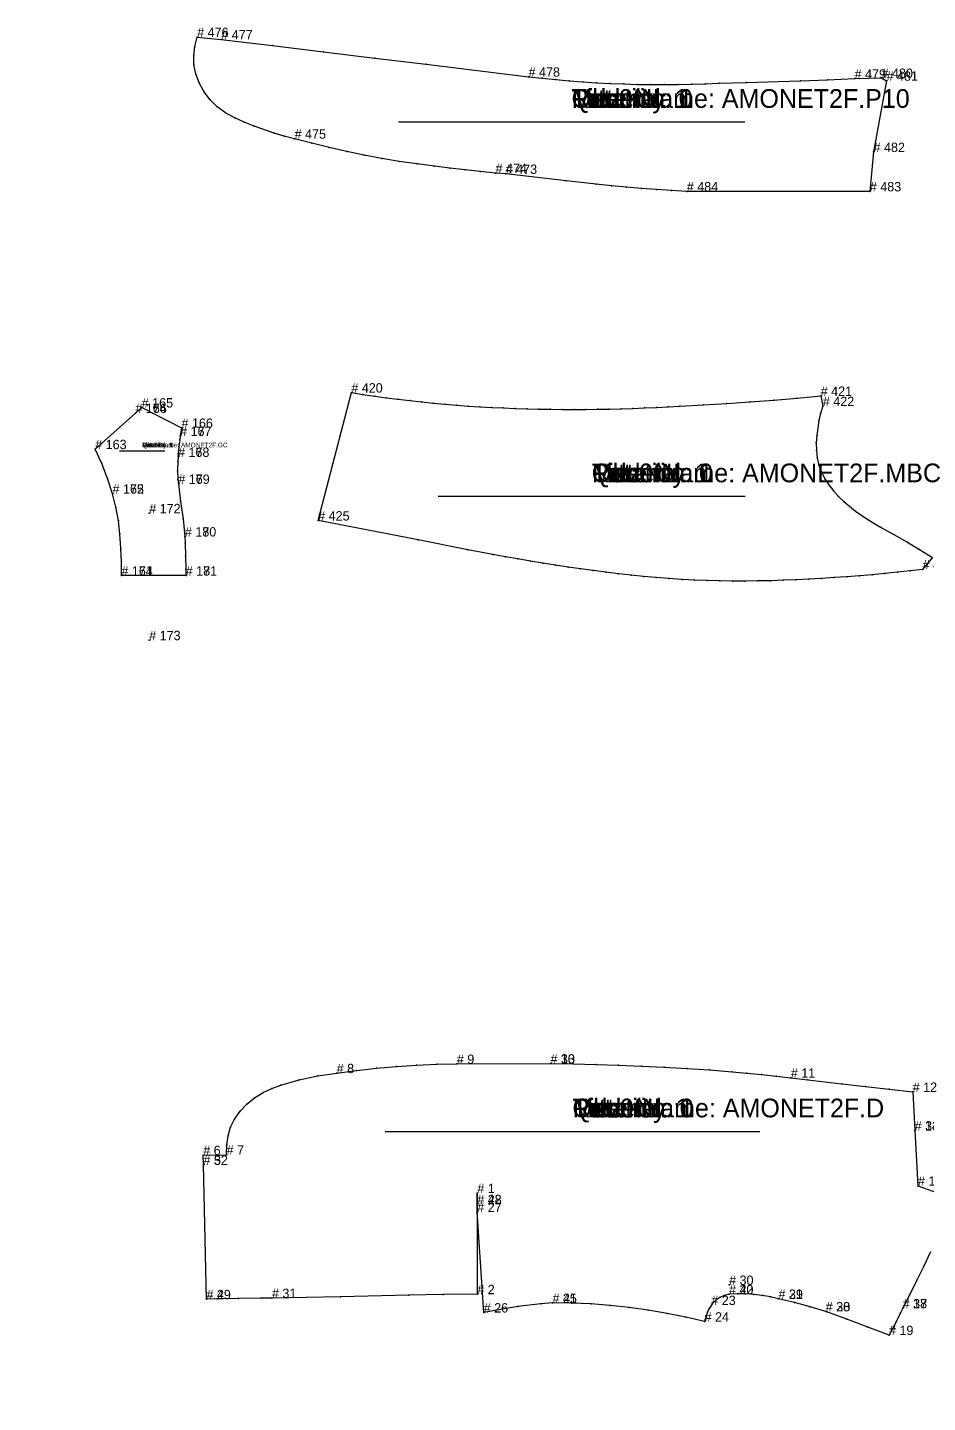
# Model space of a CAD drawing. Header units: metres. Extents: x 0 to 4558, y -3 to 2880.
# Drawn here: x 961 to 1923, y 0 to 1469 of the extents above; entities that cross this region are included whole.
import ezdxf

# ---------------------------------------------------------------- set-up
doc = ezdxf.new("R2010")
doc.units = ezdxf.units.M

# ---------------------------------------------------------------- blocks, each defined once
blk = doc.blocks.new('1')
at = {"layer": '1'}
blk.add_lwpolyline([(1925.7, 160.6), (1918.6, 145.4), (1911.2, 130.4), (1903.7, 115.3), (1896.1, 100.4), (1893.8, 95.6), (1889, 86), (1884.1, 76.5), (1881.5, 71.8), (1859, 80.2), (1836.5, 88.9), (1813.9, 97.1), (1797.2, 102), (1780.4, 106.5), (1763.4, 110.5), (1754.8, 112.6), (1746, 114.1), (1737.2, 115.2), (1728.3, 115.8), (1719.5, 115.8), (1710.6, 115.4), (1705.4, 114.2), (1700.7, 112.1), (1696.4, 109.1), (1692.7, 105.3), (1691.7, 103.9), (1689.4, 100.2), (1687.6, 96.2), (1685.8, 91.3), (1684.5, 86.2), (1664.5, 90.8), (1644.4, 94.8), (1624.2, 98.3), (1603.9, 101.2), (1583.5, 103.5), (1563, 105.1), (1542.5, 105.9), (1522, 106.1), (1509.7, 105.1), (1485.1, 102.2), (1460.8, 98.2), (1448.6, 95.9), (1441.7, 203.4), (1441.7, 211.7), (1441.7, 223.5), (1441.7, 115.5), (1405.2, 115.1), (1368.6, 114.5), (1295.5, 112.7), (1222.4, 111.4), (1210.5, 111.3), (1186.7, 110.9), (1163.9, 110.4), (1152.4, 110.1), (1149.2, 253.7), (1149, 264.2), (1173.9, 264.5), (1174.1, 275.1), (1175.5, 284.9), (1178.2, 294.1), (1182.3, 302.7), (1188.3, 311.1), (1195.6, 318.6), (1203.9, 325.3), (1213, 330.9), (1222.2, 335.4), (1231.8, 339), (1251.3, 344.5), (1271.2, 348.8), (1291.5, 351.7), (1312.7, 354.6), (1334.1, 357), (1355.5, 358.9), (1376.9, 360.3), (1398.4, 361.2), (1419.9, 361.6), (1519.9, 362), (1544.2, 361.6), (1568.5, 360.9), (1592.7, 360.1), (1617, 359.2), (1641.2, 358), (1665.4, 356.7), (1689.6, 355.2), (1713.8, 353.2), (1729.5, 351.8), (1745.2, 350.2), (1760.9, 348.5), (1776.6, 346.8), (1794.8, 344.6), (1831.2, 340.4), (1856.4, 337.5), (1881.6, 334.6), (1906.8, 331.7), (1908.9, 290.4), (1912.4, 231.3), (1949.3, 218)], dxfattribs=at)
at = {"layer": '13'}
for p in [(1710.7, 125.4), (1152.4, 110.1)]:
    blk.add_point(p, dxfattribs=at)
at = {"layer": '2'}
for p in [(1419.9, 361.6), (1519.9, 362), (1291.5, 351.7), (1776.6, 346.8), (1906.8, 331.7), (1908.9, 290.4), (1149, 264.2), (1149.2, 253.7), (1173.9, 264.5), (1441.7, 223.5), (1912.4, 231.3), (1441.7, 211.7), (1441.7, 203.4), (1152.4, 110.1), (1222.4, 111.4), (1441.7, 115.5), (1522, 106.1), (1691.7, 103.9), (1710.6, 115.4), (1763.4, 110.5), (1448.6, 95.9), (1813.9, 97.1), (1896.1, 100.4), (1684.5, 86.2), (1881.5, 71.8)]:
    blk.add_point(p, dxfattribs=at)
at = {"layer": '3'}
for p in [(1312.7, 354.6), (1334.1, 357), (1355.5, 358.9), (1376.9, 360.3), (1398.4, 361.2), (1544.2, 361.6), (1568.5, 360.9), (1592.7, 360.1), (1617, 359.2), (1641.2, 358), (1665.4, 356.7), (1689.6, 355.2), (1713.8, 353.2), (1231.8, 339), (1251.3, 344.5), (1271.2, 348.8), (1729.5, 351.8), (1745.2, 350.2), (1760.9, 348.5), (1794.8, 344.6), (1831.2, 340.4), (1203.9, 325.3), (1213, 330.9), (1222.2, 335.4), (1856.4, 337.5), (1881.6, 334.6), (1188.3, 311.1), (1195.6, 318.6), (1178.2, 294.1), (1182.3, 302.7), (1175.5, 284.9), (1174.1, 275.1), (1918.6, 145.4), (1911.2, 130.4), (1163.9, 110.4), (1186.7, 110.9), (1210.5, 111.3), (1295.5, 112.7), (1368.6, 114.5), (1405.2, 115.1), (1509.7, 105.1), (1542.5, 105.9), (1563, 105.1), (1583.5, 103.5), (1692.7, 105.3), (1696.4, 109.1), (1700.7, 112.1), (1705.4, 114.2), (1719.5, 115.8), (1728.3, 115.8), (1737.2, 115.2), (1746, 114.1), (1754.8, 112.6), (1780.4, 106.5), (1903.7, 115.3), (1460.8, 98.2), (1485.1, 102.2), (1603.9, 101.2), (1624.2, 98.3), (1644.4, 94.8), (1664.5, 90.8), (1685.8, 91.3), (1687.6, 96.2), (1689.4, 100.2), (1797.2, 102), (1836.5, 88.9), (1893.8, 95.6), (1859, 80.2), (1884.1, 76.5), (1889, 86)]:
    blk.add_point(p, dxfattribs=at)
at = {"layer": '4'}
for p in [(1519.9, 362, 7.5), (1908.9, 290.4, 7.5), (1149.2, 253.7, 7.5), (1441.7, 211.7, 7.5), (1222.4, 111.4, 7.5), (1522, 106.1, 7.5), (1710.6, 115.4, 7.5), (1763.4, 110.5, 7.5), (1813.9, 97.1, 7.5), (1896.1, 100.4, 7.5)]:
    blk.add_point(p, dxfattribs=at)
at = {"layer": '7'}
blk.add_line((1343.4, 289.5), (1743.5, 289.5), dxfattribs=at)
at = {"layer": '84'}
blk.add_lwpolyline([(1925.7, 160.6), (1918.6, 145.4), (1911.2, 130.4), (1903.7, 115.3), (1896.1, 100.4), (1893.8, 95.6), (1889, 86), (1884.1, 76.5), (1881.5, 71.8), (1859, 80.2), (1836.5, 88.9), (1813.9, 97.1), (1797.2, 102), (1780.4, 106.5), (1763.4, 110.5), (1754.8, 112.6), (1746, 114.1), (1737.2, 115.2), (1728.3, 115.8), (1719.5, 115.8), (1710.6, 115.4), (1705.4, 114.2), (1700.7, 112.1), (1696.4, 109.1), (1692.7, 105.3), (1691.7, 103.9), (1689.4, 100.2), (1687.6, 96.2), (1685.8, 91.3), (1684.5, 86.2), (1664.5, 90.8), (1644.4, 94.8), (1624.2, 98.3), (1603.9, 101.2), (1583.5, 103.5), (1563, 105.1), (1542.5, 105.9), (1522, 106.1), (1509.7, 105.1), (1485.1, 102.2), (1460.8, 98.2), (1448.6, 95.9), (1441.7, 203.4), (1441.7, 211.7), (1441.7, 223.5), (1441.7, 115.5), (1405.2, 115.1), (1368.6, 114.5), (1295.5, 112.7), (1222.4, 111.4), (1210.5, 111.3), (1186.7, 110.9), (1163.9, 110.4), (1152.4, 110.1), (1149.2, 253.7), (1149, 264.2), (1173.9, 264.5), (1174.1, 275.1), (1175.5, 284.9), (1178.2, 294.1), (1182.3, 302.7), (1188.3, 311.1), (1195.6, 318.6), (1203.9, 325.3), (1213, 330.9), (1222.2, 335.4), (1231.8, 339), (1251.3, 344.5), (1271.2, 348.8), (1291.5, 351.7), (1312.7, 354.6), (1334.1, 357), (1355.5, 358.9), (1376.9, 360.3), (1398.4, 361.2), (1419.9, 361.6), (1519.9, 362), (1544.2, 361.6), (1568.5, 360.9), (1592.7, 360.1), (1617, 359.2), (1641.2, 358), (1665.4, 356.7), (1689.6, 355.2), (1713.8, 353.2), (1729.5, 351.8), (1745.2, 350.2), (1760.9, 348.5), (1776.6, 346.8), (1794.8, 344.6), (1831.2, 340.4), (1856.4, 337.5), (1881.6, 334.6), (1906.8, 331.7), (1908.9, 290.4), (1912.4, 231.3), (1949.3, 218)], dxfattribs=at)
at = {"layer": '1'}
for s, height, p in [('# 33', 10, (1519.9, 362)), ('Tilt: 0', 20, (1543.4, 304.5)), ('Quantity: 1', 20, (1543.4, 304.5)), ('Piece Name: AMONET2F.D', 20, (1543.4, 304.5)), ('Rotation: 0', 20, (1543.4, 304.5)), ('Fold: N', 20, (1543.4, 304.5)), ('Material: 1', 20, (1543.4, 304.5)), ('# 34', 10, (1908.9, 290.4)), ('# 32', 10, (1149.2, 253.7)), ('# 42', 10, (1441.7, 211.7)), ('# 31', 10, (1222.4, 111.4)), ('# 40', 10, (1710.6, 115.4)), ('# 39', 10, (1763.4, 110.5)), ('# 41', 10, (1522, 106.1)), ('# 38', 10, (1813.9, 97.1)), ('# 37', 10, (1896.1, 100.4))]:
    blk.add_text(s, height=height, dxfattribs=at).set_placement(p)
at = {"layer": '13'}
for s, p in [('# 30', (1710.7, 125.4)), ('# 29', (1152.4, 110.1))]:
    blk.add_text(s, height=10, dxfattribs=at).set_placement(p)
at = {"layer": '2'}
for s, p in [('# 9', (1419.9, 361.6)), ('# 10', (1519.9, 362)), ('# 8', (1291.5, 351.7)), ('# 11', (1776.6, 346.8)), ('# 12', (1906.8, 331.7)), ('# 13', (1908.9, 290.4)), ('# 6', (1149, 264.2)), ('# 7', (1173.9, 264.5)), ('# 5', (1149.2, 253.7)), ('# 14', (1912.4, 231.3)), ('# 1', (1441.7, 223.5)), ('# 28', (1441.7, 211.7)), ('# 27', (1441.7, 203.4)), ('# 4', (1152.4, 110.1)), ('# 3', (1222.4, 111.4)), ('# 2', (1441.7, 115.5)), ('# 22', (1710.6, 115.4)), ('# 21', (1763.4, 110.5)), ('# 26', (1448.6, 95.9)), ('# 25', (1522, 106.1)), ('# 23', (1691.7, 103.9)), ('# 20', (1813.9, 97.1)), ('# 18', (1896.1, 100.4)), ('# 24', (1684.5, 86.2)), ('# 19', (1881.5, 71.8))]:
    blk.add_text(s, height=10, dxfattribs=at).set_placement(p)
blk = doc.blocks.new('8')
at = {"layer": '1'}
blk.add_lwpolyline([(1061.6, 883.5), (1061.6, 898.2), (1061, 913), (1060, 927.7), (1058.3, 942.3), (1055.6, 956.8), (1052.1, 971.1), (1046.7, 987.3), (1040.8, 1003.3), (1033.6, 1018.7), (1076.5, 1057.3), (1083.3, 1063.2), (1125.8, 1041.5), (1124.3, 1032.7), (1123.9, 1029), (1123, 1021.6), (1122.3, 1014.2), (1122.1, 1010.4), (1121.7, 1005.6), (1121.6, 996), (1122, 986.4), (1122.4, 981.6), (1124.8, 962.8), (1127.6, 944.1), (1129.4, 925.3), (1129.8, 918.3), (1130.2, 904.4), (1130.3, 890.5), (1130.3, 883.5)], close=True, dxfattribs=at)
at = {"layer": '13'}
for p in [(1091.3, 950.2), (1091.3, 814.5)]:
    blk.add_point(p, dxfattribs=at)
at = {"layer": '2'}
for p in [(1083.3, 1063.2), (1076.5, 1057.3), (1124.3, 1032.7), (1125.8, 1041.5), (1033.6, 1018.7), (1122.1, 1010.4), (1052.1, 971.1), (1122.4, 981.6), (1129.4, 925.3), (1061.6, 883.5), (1130.3, 883.5)]:
    blk.add_point(p, dxfattribs=at)
at = {"layer": '3'}
for p in [(1123.9, 1029), (1122.3, 1014.2), (1123, 1021.6), (1040.8, 1003.3), (1121.7, 1005.6), (1046.7, 987.3), (1121.6, 996), (1122, 986.4), (1055.6, 956.8), (1124.8, 962.8), (1058.3, 942.3), (1127.6, 944.1), (1060, 927.7), (1061, 913), (1129.8, 918.3), (1061.6, 898.2), (1130.2, 904.4), (1130.3, 890.5)]:
    blk.add_point(p, dxfattribs=at)
at = {"layer": '4'}
for p in [(1076.5, 1057.3, 4.4), (1124.3, 1032.7, 3.6), (1122.1, 1010.4, 3), (1052.1, 971.1, 3), (1122.4, 981.6, 3), (1129.4, 925.3, 3), (1061.6, 883.5, 3), (1130.3, 883.5, 3)]:
    blk.add_point(p, dxfattribs=at)
at = {"layer": '7'}
blk.add_line((1059.5, 1016.9), (1107.9, 1016.9), dxfattribs=at)
at = {"layer": '84'}
blk.add_lwpolyline([(1061.6, 883.5), (1061.6, 898.2), (1061, 913), (1060, 927.7), (1058.3, 942.3), (1055.6, 956.8), (1052.1, 971.1), (1046.7, 987.3), (1040.8, 1003.3), (1033.6, 1018.7), (1076.5, 1057.3), (1083.3, 1063.2), (1125.8, 1041.5), (1124.3, 1032.7), (1123.9, 1029), (1123, 1021.6), (1122.3, 1014.2), (1122.1, 1010.4), (1121.7, 1005.6), (1121.6, 996), (1122, 986.4), (1122.4, 981.6), (1124.8, 962.8), (1127.6, 944.1), (1129.4, 925.3), (1129.8, 918.3), (1130.2, 904.4), (1130.3, 890.5), (1130.3, 883.5)], close=True, dxfattribs=at)
at = {"layer": '1'}
for s, height, p in [('# 176', 10, (1076.5, 1057.3)), ('# 177', 10, (1124.3, 1032.7)), ('Tilt: 0', 5, (1083.7, 1020.6)), ('Quantity: 1', 5, (1083.7, 1020.6)), ('Piece Name: AMONET2F.GC', 5, (1083.7, 1020.6)), ('Rotation: 0', 5, (1083.7, 1020.6)), ('Fold: N', 5, (1083.7, 1020.6)), ('Material: 1', 5, (1083.7, 1020.6)), ('# 178', 10, (1122.1, 1010.4)), ('# 179', 10, (1122.4, 981.6)), ('# 175', 10, (1052.1, 971.1)), ('# 180', 10, (1129.4, 925.3)), ('# 174', 10, (1061.6, 883.5)), ('# 181', 10, (1130.3, 883.5)), ('Size: 50', 5, (0, 0))]:
    blk.add_text(s, height=height, dxfattribs=at).set_placement(p)
at = {"layer": '13'}
for s, p in [('# 172', (1091.3, 950.2)), ('# 173', (1091.3, 814.5))]:
    blk.add_text(s, height=10, dxfattribs=at).set_placement(p)
at = {"layer": '2'}
for s, p in [('# 165', (1083.3, 1063.2)), ('# 164', (1076.5, 1057.3)), ('# 166', (1125.8, 1041.5)), ('# 163', (1033.6, 1018.7)), ('# 167', (1124.3, 1032.7)), ('# 168', (1122.1, 1010.4)), ('# 169', (1122.4, 981.6)), ('# 162', (1052.1, 971.1)), ('# 170', (1129.4, 925.3)), ('# 161', (1061.6, 883.5)), ('# 171', (1130.3, 883.5))]:
    blk.add_text(s, height=10, dxfattribs=at).set_placement(p)
blk = doc.blocks.new('21')
at = {"layer": '1'}
blk.add_lwpolyline([(1307.2, 1079.2), (1319.6, 1077.2), (1332.1, 1075.4), (1344.5, 1073.7), (1357, 1072.1), (1369.5, 1070.6), (1382, 1069.2), (1394.5, 1068), (1407, 1066.8), (1419.5, 1065.8), (1432, 1064.8), (1444.5, 1064), (1457.1, 1063.3), (1469.7, 1062.7), (1482.2, 1062.1), (1494.8, 1061.7), (1507.3, 1061.4), (1519.9, 1061.3), (1532.5, 1061.2), (1545, 1061.1), (1557.6, 1061.2), (1570.2, 1061.4), (1582.7, 1061.6), (1595.3, 1061.9), (1607.8, 1062.3), (1620.4, 1062.8), (1633, 1063.3), (1645.5, 1063.8), (1658.1, 1064.5), (1683.2, 1065.9), (1708.3, 1067.4), (1733.3, 1069.2), (1758.4, 1071.1), (1783.4, 1073.3), (1808.5, 1075.6), (1810.8, 1064.7), (1808.3, 1056.9), (1806.4, 1049.2), (1804.2, 1033.4), (1803.8, 1025.4), (1804, 1017.4), (1804.9, 1009.5), (1806.6, 1001.7), (1809.3, 994.2), (1812.8, 987.1), (1817.1, 980.4), (1822, 974), (1827.4, 968.1), (1833.2, 962.6), (1845.7, 952.5), (1858.9, 943.5), (1872.5, 935.2), (1886.5, 927.5), (1900.5, 919.7), (1914.2, 911.5), (1927.8, 903), (1917.4, 890.1), (1903.9, 888.6), (1890.4, 887.1), (1876.9, 885.8), (1863.4, 884.5), (1849.8, 883.4), (1836.3, 882.3), (1822.8, 881.4), (1809.2, 880.5), (1795.7, 879.8), (1782.1, 879.1), (1768.5, 878.5), (1755, 878.1), (1741.4, 877.8), (1727.8, 877.6), (1714.3, 877.6), (1700.7, 877.8), (1687.1, 878.2), (1673.6, 878.8), (1660, 879.5), (1646.4, 880.5), (1632.9, 881.5), (1619.4, 882.7), (1605.9, 884.1), (1592.4, 885.6), (1578.9, 887.2), (1565.4, 888.9), (1552, 890.7), (1538.6, 892.6), (1525.2, 894.6), (1511.8, 896.7), (1498.4, 899), (1485, 901.3), (1471.7, 903.6), (1458.4, 906.1), (1431.7, 911.2), (1378.5, 921.6), (1271.8, 942.4)], close=True, dxfattribs=at)
at = {"layer": '2'}
for p in [(1307.2, 1079.2), (1808.5, 1075.6), (1810.8, 1064.7), (1271.8, 942.4), (1917.4, 890.1)]:
    blk.add_point(p, dxfattribs=at)
at = {"layer": '3'}
for p in [(1319.6, 1077.2), (1332.1, 1075.4), (1344.5, 1073.7), (1783.4, 1073.3), (1357, 1072.1), (1369.5, 1070.6), (1382, 1069.2), (1394.5, 1068), (1407, 1066.8), (1419.5, 1065.8), (1432, 1064.8), (1444.5, 1064), (1457.1, 1063.3), (1469.7, 1062.7), (1482.2, 1062.1), (1494.8, 1061.7), (1507.3, 1061.4), (1519.9, 1061.3), (1532.5, 1061.2), (1545, 1061.1), (1557.6, 1061.2), (1570.2, 1061.4), (1582.7, 1061.6), (1595.3, 1061.9), (1607.8, 1062.3), (1620.4, 1062.8), (1633, 1063.3), (1645.5, 1063.8), (1658.1, 1064.5), (1683.2, 1065.9), (1708.3, 1067.4), (1733.3, 1069.2), (1758.4, 1071.1), (1806.4, 1049.2), (1808.3, 1056.9), (1804.2, 1033.4), (1803.8, 1025.4), (1804, 1017.4), (1804.9, 1009.5), (1806.6, 1001.7), (1809.3, 994.2), (1812.8, 987.1), (1817.1, 980.4), (1822, 974), (1827.4, 968.1), (1833.2, 962.6), (1845.7, 952.5), (1858.9, 943.5), (1872.5, 935.2), (1886.5, 927.5), (1378.5, 921.6), (1900.5, 919.7), (1914.2, 911.5), (1431.7, 911.2), (1458.4, 906.1), (1471.7, 903.6), (1485, 901.3), (1498.4, 899), (1511.8, 896.7), (1525.2, 894.6), (1538.6, 892.6), (1552, 890.7), (1565.4, 888.9), (1578.9, 887.2), (1592.4, 885.6), (1605.9, 884.1), (1619.4, 882.7), (1836.3, 882.3), (1849.8, 883.4), (1863.4, 884.5), (1876.9, 885.8), (1890.4, 887.1), (1903.9, 888.6), (1632.9, 881.5), (1646.4, 880.5), (1660, 879.5), (1673.6, 878.8), (1687.1, 878.2), (1700.7, 877.8), (1714.3, 877.6), (1727.8, 877.6), (1741.4, 877.8), (1755, 878.1), (1768.5, 878.5), (1782.1, 879.1), (1795.7, 879.8), (1809.2, 880.5), (1822.8, 881.4)]:
    blk.add_point(p, dxfattribs=at)
at = {"layer": '7'}
blk.add_line((1400, 968.3), (1728, 968.3), dxfattribs=at)
at = {"layer": '84'}
blk.add_lwpolyline([(1307.2, 1079.2), (1319.6, 1077.2), (1332.1, 1075.4), (1344.5, 1073.7), (1357, 1072.1), (1369.5, 1070.6), (1382, 1069.2), (1394.5, 1068), (1407, 1066.8), (1419.5, 1065.8), (1432, 1064.8), (1444.5, 1064), (1457.1, 1063.3), (1469.7, 1062.7), (1482.2, 1062.1), (1494.8, 1061.7), (1507.3, 1061.4), (1519.9, 1061.3), (1532.5, 1061.2), (1545, 1061.1), (1557.6, 1061.2), (1570.2, 1061.4), (1582.7, 1061.6), (1595.3, 1061.9), (1607.8, 1062.3), (1620.4, 1062.8), (1633, 1063.3), (1645.5, 1063.8), (1658.1, 1064.5), (1683.2, 1065.9), (1708.3, 1067.4), (1733.3, 1069.2), (1758.4, 1071.1), (1783.4, 1073.3), (1808.5, 1075.6), (1810.8, 1064.7), (1808.3, 1056.9), (1806.4, 1049.2), (1804.2, 1033.4), (1803.8, 1025.4), (1804, 1017.4), (1804.9, 1009.5), (1806.6, 1001.7), (1809.3, 994.2), (1812.8, 987.1), (1817.1, 980.4), (1822, 974), (1827.4, 968.1), (1833.2, 962.6), (1845.7, 952.5), (1858.9, 943.5), (1872.5, 935.2), (1886.5, 927.5), (1900.5, 919.7), (1914.2, 911.5), (1927.8, 903), (1917.4, 890.1), (1903.9, 888.6), (1890.4, 887.1), (1876.9, 885.8), (1863.4, 884.5), (1849.8, 883.4), (1836.3, 882.3), (1822.8, 881.4), (1809.2, 880.5), (1795.7, 879.8), (1782.1, 879.1), (1768.5, 878.5), (1755, 878.1), (1741.4, 877.8), (1727.8, 877.6), (1714.3, 877.6), (1700.7, 877.8), (1687.1, 878.2), (1673.6, 878.8), (1660, 879.5), (1646.4, 880.5), (1632.9, 881.5), (1619.4, 882.7), (1605.9, 884.1), (1592.4, 885.6), (1578.9, 887.2), (1565.4, 888.9), (1552, 890.7), (1538.6, 892.6), (1525.2, 894.6), (1511.8, 896.7), (1498.4, 899), (1485, 901.3), (1471.7, 903.6), (1458.4, 906.1), (1431.7, 911.2), (1378.5, 921.6), (1271.8, 942.4)], close=True, dxfattribs=at)
at = {"layer": '1'}
for s in ['Tilt: 0', 'Quantity: 1', 'Piece Name: AMONET2F.MBC', 'Rotation: 0', 'Fold: N', 'Material: 1']:
    blk.add_text(s, height=20, dxfattribs=at).set_placement((1564, 983.3))
at = {"layer": '2'}
for s, p in [('# 420', (1307.2, 1079.2)), ('# 421', (1808.5, 1075.6)), ('# 422', (1810.8, 1064.7)), ('# 425', (1271.8, 942.4)), ('# 424', (1917.4, 890.1))]:
    blk.add_text(s, height=10, dxfattribs=at).set_placement(p)
blk = doc.blocks.new('24')
at = {"layer": '1'}
blk.add_lwpolyline([(1472.1, 1312.9), (1461.2, 1313.8), (1444.9, 1315.4), (1428.6, 1317.1), (1412.4, 1318.9), (1396.1, 1321), (1377.3, 1323.5), (1358.4, 1326.3), (1339.6, 1329.4), (1320.9, 1332.9), (1302.2, 1336.7), (1283.6, 1341), (1265.1, 1345.6), (1246.6, 1350.5), (1235.5, 1353.2), (1224.6, 1356.5), (1203.2, 1364), (1192.8, 1368.1), (1182.6, 1372.7), (1172.9, 1378), (1163.9, 1384.6), (1156.2, 1392.1), (1149.7, 1400.8), (1144.5, 1410.1), (1140.9, 1420), (1139.1, 1429.3), (1138.8, 1439), (1140, 1448.9), (1142.5, 1459.2), (1168.3, 1456.7), (1223, 1450), (1277.6, 1443.4), (1332.4, 1436.7), (1387.1, 1430.1), (1496.5, 1416.8), (1511, 1415.2), (1525.5, 1413.8), (1540, 1412.5), (1554.5, 1411.3), (1569, 1410.4), (1583.5, 1409.6), (1598.1, 1409), (1612.6, 1408.6), (1627.1, 1408.4), (1641.7, 1408.4), (1656.2, 1408.6), (1670.7, 1408.8), (1685.3, 1409.2), (1699.8, 1409.7), (1728.9, 1410.6), (1786.8, 1412.5), (1815.8, 1413.5), (1844.8, 1414.7), (1873.5, 1415.5), (1878.9, 1412.5), (1865, 1336.3), (1861, 1294.2), (1665.5, 1294.2), (1649.3, 1295.1), (1633.2, 1296.1), (1617.1, 1297.3), (1601, 1298.6), (1584.9, 1300.2), (1568.8, 1301.9), (1536.6, 1305.4)], close=True, dxfattribs=at)
at = {"layer": '2'}
for p in [(1142.5, 1459.2), (1168.3, 1456.7), (1496.5, 1416.8), (1844.8, 1414.7), (1873.5, 1415.5), (1878.9, 1412.5), (1246.6, 1350.5), (1865, 1336.3), (1461.2, 1313.8), (1472.1, 1312.9), (1665.5, 1294.2), (1861, 1294.2)]:
    blk.add_point(p, dxfattribs=at)
at = {"layer": '3'}
for p in [(1140, 1448.9), (1223, 1450), (1277.6, 1443.4), (1138.8, 1439), (1139.1, 1429.3), (1332.4, 1436.7), (1387.1, 1430.1), (1140.9, 1420), (1511, 1415.2), (1525.5, 1413.8), (1540, 1412.5), (1554.5, 1411.3), (1786.8, 1412.5), (1815.8, 1413.5), (1144.5, 1410.1), (1149.7, 1400.8), (1569, 1410.4), (1583.5, 1409.6), (1598.1, 1409), (1612.6, 1408.6), (1627.1, 1408.4), (1641.7, 1408.4), (1656.2, 1408.6), (1670.7, 1408.8), (1685.3, 1409.2), (1699.8, 1409.7), (1728.9, 1410.6), (1156.2, 1392.1), (1163.9, 1384.6), (1172.9, 1378), (1182.6, 1372.7), (1192.8, 1368.1), (1203.2, 1364), (1224.6, 1356.5), (1235.5, 1353.2), (1265.1, 1345.6), (1283.6, 1341), (1302.2, 1336.7), (1320.9, 1332.9), (1339.6, 1329.4), (1358.4, 1326.3), (1377.3, 1323.5), (1396.1, 1321), (1412.4, 1318.9), (1428.6, 1317.1), (1444.9, 1315.4), (1536.6, 1305.4), (1568.8, 1301.9), (1584.9, 1300.2), (1601, 1298.6), (1617.1, 1297.3), (1633.2, 1296.1), (1649.3, 1295.1)]:
    blk.add_point(p, dxfattribs=at)
at = {"layer": '7'}
blk.add_line((1357.4, 1368.5), (1727.4, 1368.5), dxfattribs=at)
at = {"layer": '84'}
blk.add_lwpolyline([(1472.1, 1312.9), (1461.2, 1313.8), (1444.9, 1315.4), (1428.6, 1317.1), (1412.4, 1318.9), (1396.1, 1321), (1377.3, 1323.5), (1358.4, 1326.3), (1339.6, 1329.4), (1320.9, 1332.9), (1302.2, 1336.7), (1283.6, 1341), (1265.1, 1345.6), (1246.6, 1350.5), (1235.5, 1353.2), (1224.6, 1356.5), (1203.2, 1364), (1192.8, 1368.1), (1182.6, 1372.7), (1172.9, 1378), (1163.9, 1384.6), (1156.2, 1392.1), (1149.7, 1400.8), (1144.5, 1410.1), (1140.9, 1420), (1139.1, 1429.3), (1138.8, 1439), (1140, 1448.9), (1142.5, 1459.2), (1168.3, 1456.7), (1223, 1450), (1277.6, 1443.4), (1332.4, 1436.7), (1387.1, 1430.1), (1496.5, 1416.8), (1511, 1415.2), (1525.5, 1413.8), (1540, 1412.5), (1554.5, 1411.3), (1569, 1410.4), (1583.5, 1409.6), (1598.1, 1409), (1612.6, 1408.6), (1627.1, 1408.4), (1641.7, 1408.4), (1656.2, 1408.6), (1670.7, 1408.8), (1685.3, 1409.2), (1699.8, 1409.7), (1728.9, 1410.6), (1786.8, 1412.5), (1815.8, 1413.5), (1844.8, 1414.7), (1873.5, 1415.5), (1878.9, 1412.5), (1865, 1336.3), (1861, 1294.2), (1665.5, 1294.2), (1649.3, 1295.1), (1633.2, 1296.1), (1617.1, 1297.3), (1601, 1298.6), (1584.9, 1300.2), (1568.8, 1301.9), (1536.6, 1305.4)], close=True, dxfattribs=at)
at = {"layer": '1'}
for s, p in [('Tilt: 0', (1542.4, 1383.5)), ('Quantity: 1', (1542.4, 1383.5)), ('Piece Name: AMONET2F.P10', (1542.4, 1383.5)), ('Rotation: 0', (1542.4, 1383.5)), ('Fold: N', (1542.4, 1383.5)), ('Material: 1', (1542.4, 1383.5)), ('Size: 50', (0, 0))]:
    blk.add_text(s, height=20, dxfattribs=at).set_placement(p)
at = {"layer": '2'}
for s, p in [('# 476', (1142.5, 1459.2)), ('# 477', (1168.3, 1456.7)), ('# 478', (1496.5, 1416.8)), ('# 480', (1873.5, 1415.5)), ('# 479', (1844.8, 1414.7)), ('# 481', (1878.9, 1412.5)), ('# 475', (1246.6, 1350.5)), ('# 482', (1865, 1336.3)), ('# 474', (1461.2, 1313.8)), ('# 473', (1472.1, 1312.9)), ('# 484', (1665.5, 1294.2)), ('# 483', (1861, 1294.2))]:
    blk.add_text(s, height=10, dxfattribs=at).set_placement(p)

msp = doc.modelspace()

# ---------------------------------------------------------------- block references
at = {"layer": '1'}
for name in ['24', '21', '8', '1']:
    msp.add_blockref(name, (0, 0), dxfattribs=at)

doc.saveas('drawing.dxf')
